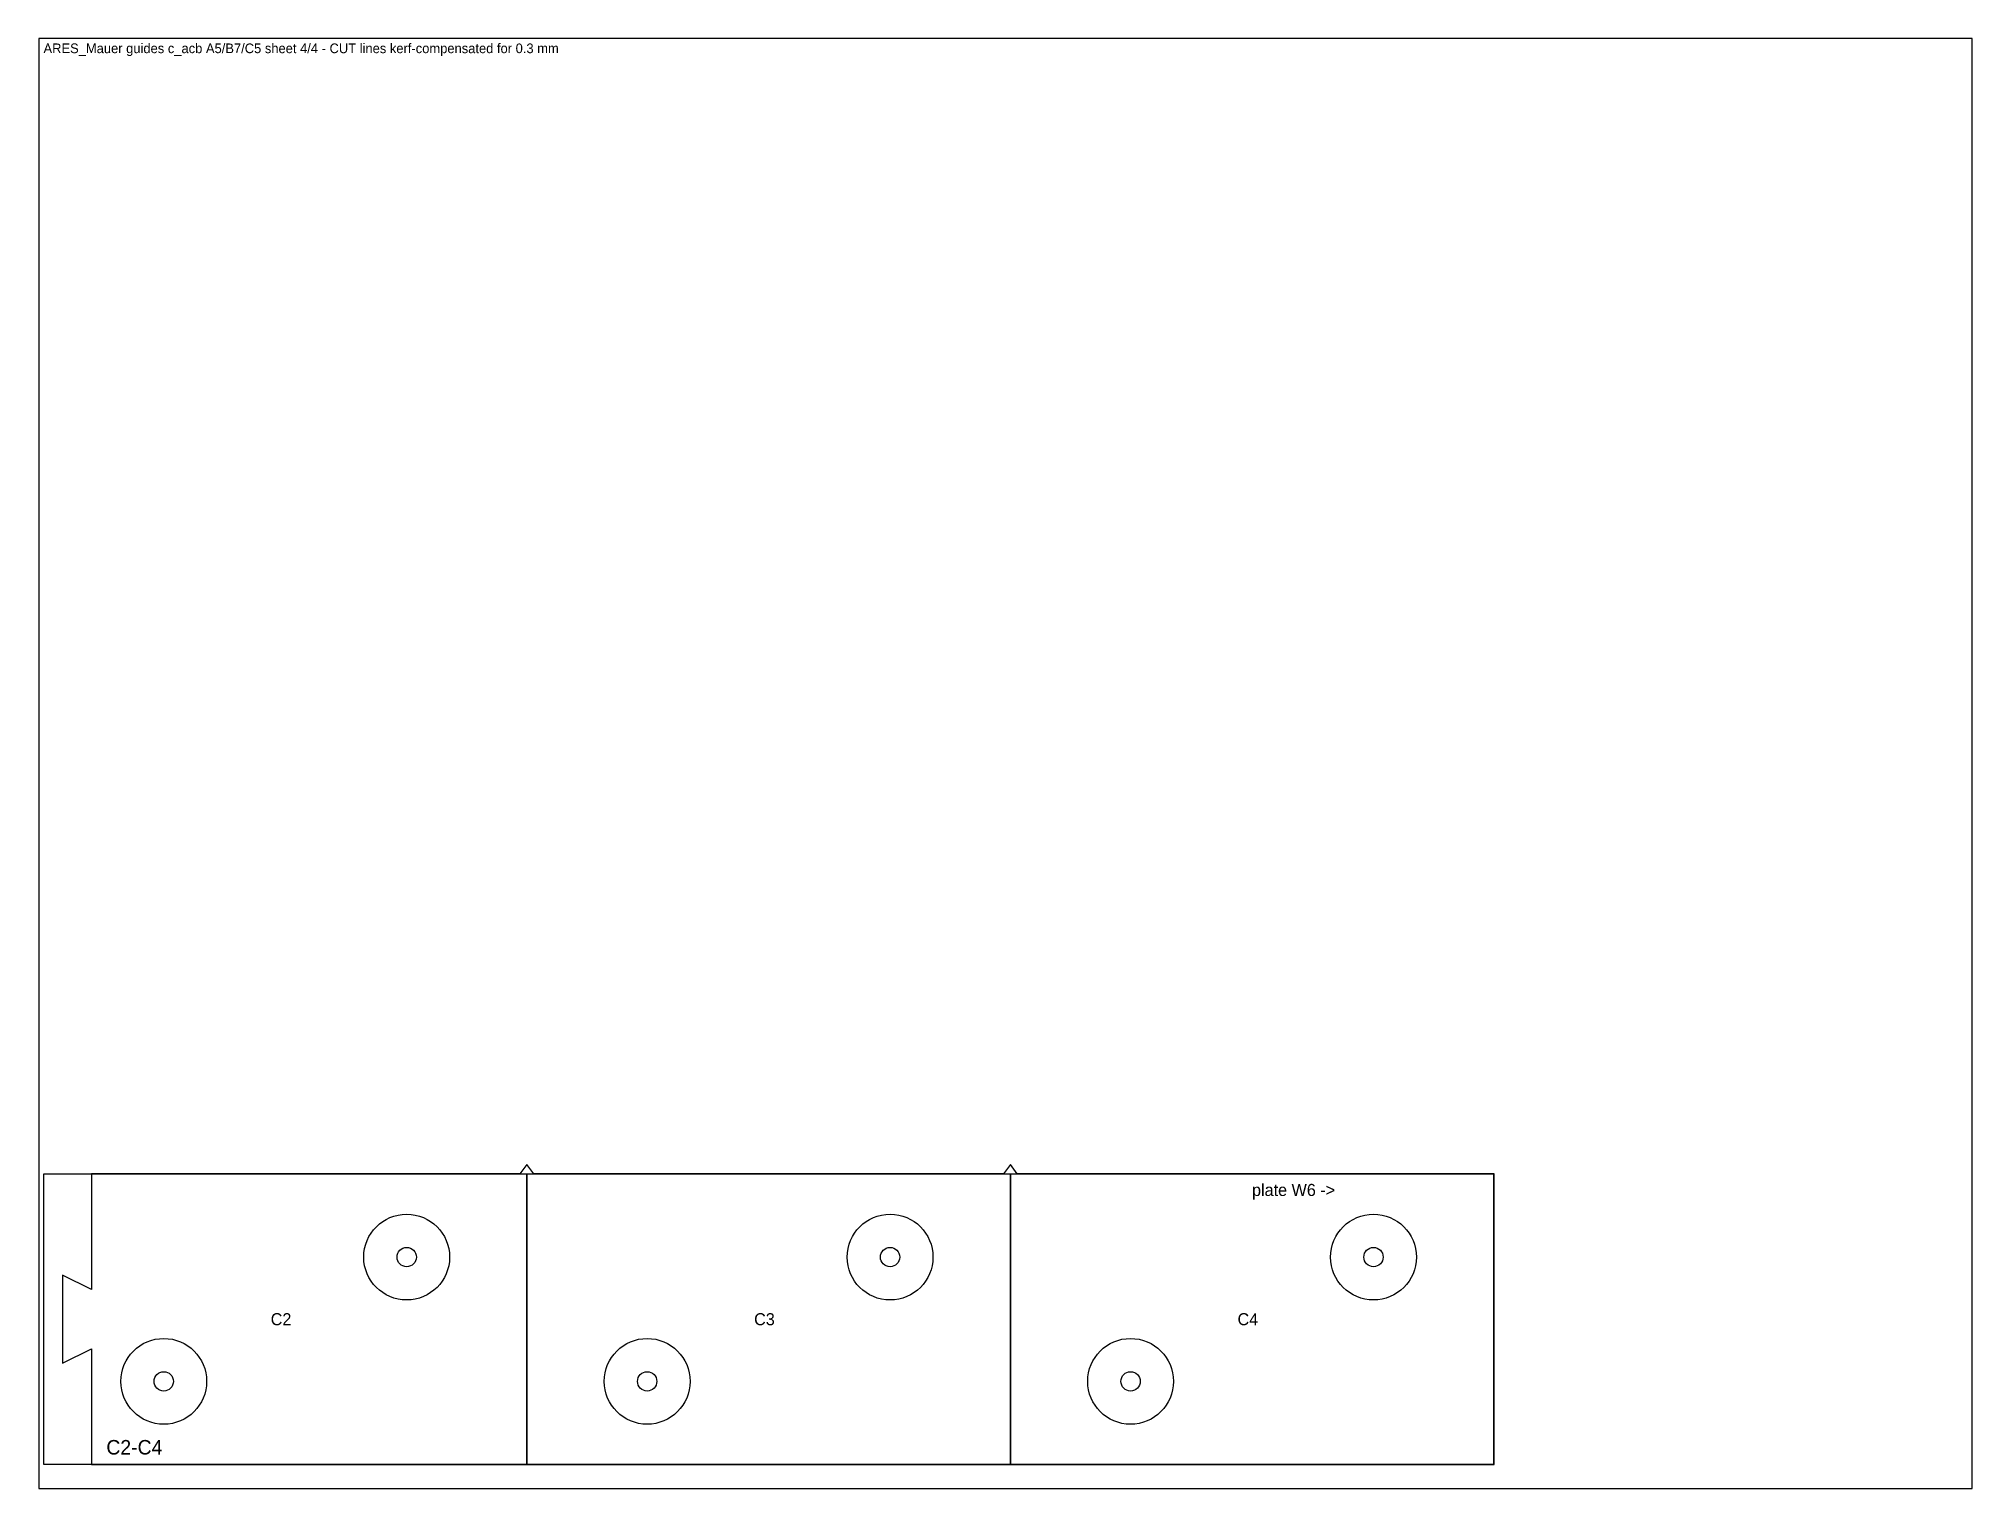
# Model space of a CAD drawing. Extents: x 0 to 800, y 0 to 600.
import ezdxf

# ---------------------------------------------------------------- set-up
doc = ezdxf.new("R2010")
doc.units = 0
for name, color, linetype in [('CUT', 1, 'CONTINUOUS'), ('ENGRAVE', 5, 'CONTINUOUS'), ('SHEET', 3, 'CONTINUOUS')]:
    doc.layers.add(name, color=color, linetype=linetype)

msp = doc.modelspace()

# ---------------------------------------------------------------- linework, layer by layer
at = {"layer": 'CUT', "color": 1}
for p, q in [((199.1242, 130.15), (21.85, 130.15)), ((21.85, 130.15), (21.85, 82.2427)), ((202, 134.0529), (199.1242, 130.15)), ((204.8758, 130.15), (202, 134.0529)), ((399.1242, 130.15), (204.8758, 130.15)), ((402, 134.0529), (399.1242, 130.15)), ((404.8758, 130.15), (402, 134.0529)), ((602.15, 130.15), (404.8758, 130.15)), ((602.15, 9.85), (602.15, 130.15)), ((21.85, 82.2427), (9.85, 88.2427)), ((9.85, 88.2427), (9.85, 51.7573)), ((9.85, 51.7573), (21.85, 57.7573)), ((21.85, 57.7573), (21.85, 9.85)), ((21.85, 9.85), (602.15, 9.85))]:
    msp.add_line(p, q, dxfattribs=at)
for centre in [(152.25, 95.714), (352.25, 95.714), (552.25, 95.714), (51.75, 44.286), (251.75, 44.286), (451.75, 44.286)]:
    msp.add_circle(centre, 4, dxfattribs=at)
at = {"layer": 'ENGRAVE', "color": 5}
for p, q in [((202, 130), (2, 130)), ((2, 130), (2, 10)), ((202, 10), (202, 130)), ((402, 130), (202, 130)), ((202, 130), (202, 10)), ((402, 10), (402, 130)), ((602, 130), (402, 130)), ((402, 130), (402, 10)), ((602, 10), (602, 130)), ((2, 10), (202, 10)), ((202, 10), (402, 10)), ((402, 10), (602, 10))]:
    msp.add_line(p, q, dxfattribs=at)
for centre in [(152.25, 95.714), (352.25, 95.714), (552.25, 95.714), (51.75, 44.286), (251.75, 44.286), (451.75, 44.286)]:
    msp.add_circle(centre, 17.75, dxfattribs=at)
at = {"layer": 'SHEET', "color": 3}
for p, q in [((800, 600), (0, 600)), ((0, 600), (0, 0)), ((800, 0), (800, 600)), ((0, 0), (800, 0))]:
    msp.add_line(p, q, dxfattribs=at)

# ---------------------------------------------------------------- texts
at = {"layer": 'ENGRAVE', "color": 5}
for s, height, p in [('plate W6 ->', 5, (502, 121)), ('C2', 5, (96, 67.5)), ('C3', 5, (296, 67.5)), ('C4', 5, (496, 67.5)), ('C2-C4', 6, (28, 14))]:
    msp.add_text(s, height=height, dxfattribs=at).set_placement(p)
at = {"layer": 'SHEET', "color": 3}
msp.add_text('ARES_Mauer guides c_acb A5/B7/C5 sheet 4/4 - CUT lines kerf-compensated for 0.3 mm', height=4, dxfattribs=at).set_placement((2, 594))

doc.saveas('drawing.dxf')
